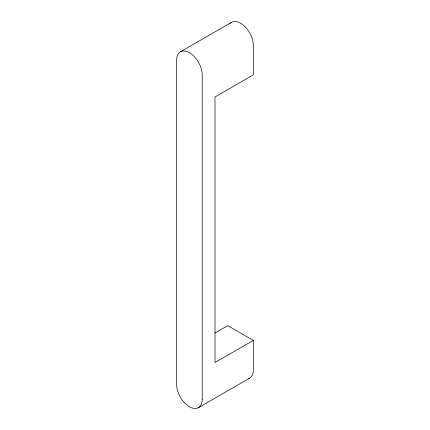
<?xml version="1.0" encoding="UTF-8"?>
<svg xmlns="http://www.w3.org/2000/svg" width="430" height="430" viewBox="0 0 430 430"><rect width="100%" height="100%" fill="white"/><g stroke="black" fill="none" stroke-linecap="round" stroke-linejoin="round"><path stroke-width="0.64" d="M180.412 51.82L231.517 22.317M215 333.024L227.776 325.65L253.329 340.399L253.329 369.908A18.071 10.433 60 0 1 248.594 378.637M253.329 340.399L215 362.528L215 96.976L253.329 74.847L253.329 45.343A18.071 10.433 60 0 0 244.498 26.214A18.071 10.433 60 0 0 230.217 23.327M198.483 407.683L249.588 378.18M202.224 399.411L202.224 74.847A18.071 10.433 60 0 0 189.447 52.718A18.071 10.433 60 0 0 176.671 60.092L176.671 384.656A18.071 10.433 60 0 0 189.447 406.791A18.071 10.433 60 0 0 202.224 399.411"/></g></svg>
